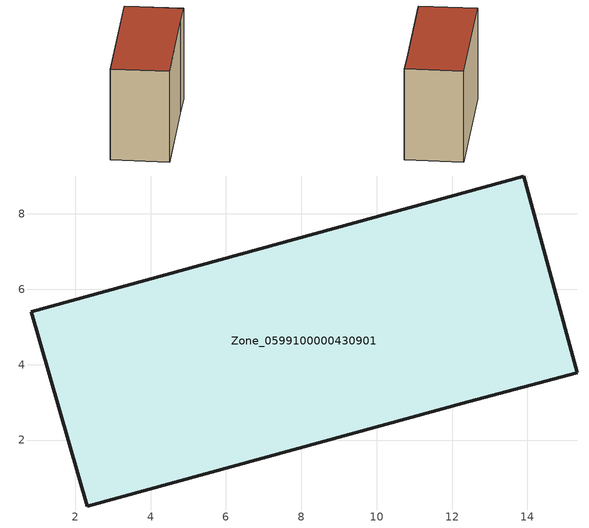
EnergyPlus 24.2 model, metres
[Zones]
Zone_0599100000430901
 floor ground (C_G): 2.32,0.25 0.83,5.41 13.9,9.01 15.32,3.78 12.43,3.02 z0
 wall outside (C_F): 12.43,3.02 15.32,3.78 13.9,9.01 0.83,5.41 2.32,0.25 12.43,3.02 z0:9.04
 roof outside (C_R): 0.83,5.41 2.32,0.25 12.43,3.02 15.32,3.78 13.9,9.01 z9.04
[BUILDING]
Pand.0599100000430901: North Axis=0; Terrain=City; Loads Convergence Tolerance Value=0.04; Temperature Convergence Tolerance Value=0.4; Solar Distribution=FullExterior; Maximum Number of Warmup Days=25; Minimum Number of Warmup Days=1
[Site:Location]
Rotterdam.The.Hague.AP_ZH_NLD Design_Conditions: Latitude=51.96; Longitude=4.45; Time Zone=1; Elevation=-4.5
[SITE:GROUNDTEMPERATURE:BUILDINGSURFACE]
18, 18, 18, 18, 18, 18, 18, 18, 18, 18, 18, 18
[MATERIAL] Thermal Absorptance=0.9; Solar Absorptance=0.7; Visible Absorptance=0.7
Name | Roughness | Thickness | Conductivity | Density | Specific Heat
G.TI.2006-2014 | MediumSmooth | 0.15 | 0.06 | 540 | 1210
F.TI.2006-2014 | Rough | 0.3 | 0.12 | 1920 | 840
R.TI.2006-2014 | MediumRough | 0.2 | 0.08 | 1500 | 1000
[CONSTRUCTION]
C_G: G.TI.2006-2014
C_F: F.TI.2006-2014
C_R: R.TI.2006-2014
[ZONE]
Zone_0599100000430901: Type=1; Multiplier=1; Ceiling Height=Autocalculate; Volume=Autocalculate; Floor Area=autocalculate; Part of Total Floor Area=Yes
[ZONEINFILTRATION:DESIGNFLOWRATE]
Infil_Zone_0599100000430901: Zone or ZoneList or Space or SpaceList=Zone_0599100000430901; Schedule=AlwaysOn; Design Flow Rate Calculation Method=Flow/Area; Flow Rate per Floor Area=0.0015; Constant Term Coefficient=1; Temperature Term Coefficient=0; Velocity Term Coefficient=0; Velocity Squared Term Coefficient=0
[HVACTEMPLATE:ZONE:IDEALLOADSAIRSYSTEM]
Zone_0599100000430901: Maximum Heating Supply Air Temperature=50; Minimum Cooling Supply Air Temperature=13; Maximum Heating Supply Air Humidity Ratio=0.0156; Minimum Cooling Supply Air Humidity Ratio=0.0077; Heating Limit=NoLimit; Cooling Limit=NoLimit; Dehumidification Control Type=ConstantSensibleHeatRatio; Cooling Sensible Heat Ratio=0.7; Dehumidification Setpoint=60; Humidification Control Type=None; Humidification Setpoint=30; Outdoor Air Method=None; Outdoor Air Flow Rate per Person=0.00944; Outdoor Air Flow Rate per Zone Floor Area=0; Outdoor Air Flow Rate per Zone=0; Demand Controlled Ventilation Type=None; Outdoor Air Economizer Type=NoEconomizer; Heat Recovery Type=None; Sensible Heat Recovery Effectiveness=0.7; Latent Heat Recovery Effectiveness=0.65
[ZONECONTROL:THERMOSTAT]
ThermostatControl_Zone_0599100000430901: Zone or ZoneList=Zone_0599100000430901; Control Type Schedule=DualSetpointControlType; Control 1=Thermostat_Zone_0599100000430901; Temperature Difference Between Cutout And Setpoint=0
[THERMOSTATSETPOINT:DUALSETPOINT]
Thermostat_Zone_0599100000430901: Heating Setpoint Temperature Schedule=HeatingSetpoint_Zone_0599100000430901; Cooling Setpoint Temperature Schedule=CoolingSetpoint_Zone_0599100000430901
[SCHEDULE:COMPACT]
HeatingSetpoint_Zone_0599100000430901: Through: 12/31, For: AllDays, Until: 24:00, 21
CoolingSetpoint_Zone_0599100000430901: Through: 12/31, For: AllDays, Until: 24:00, 24
DualSetpointControlType: Through: 12/31, For: AllDays, Until: 24:00, 4
AlwaysOn: Through: 12/31, For: AllDays, Until: 24:00, 1
